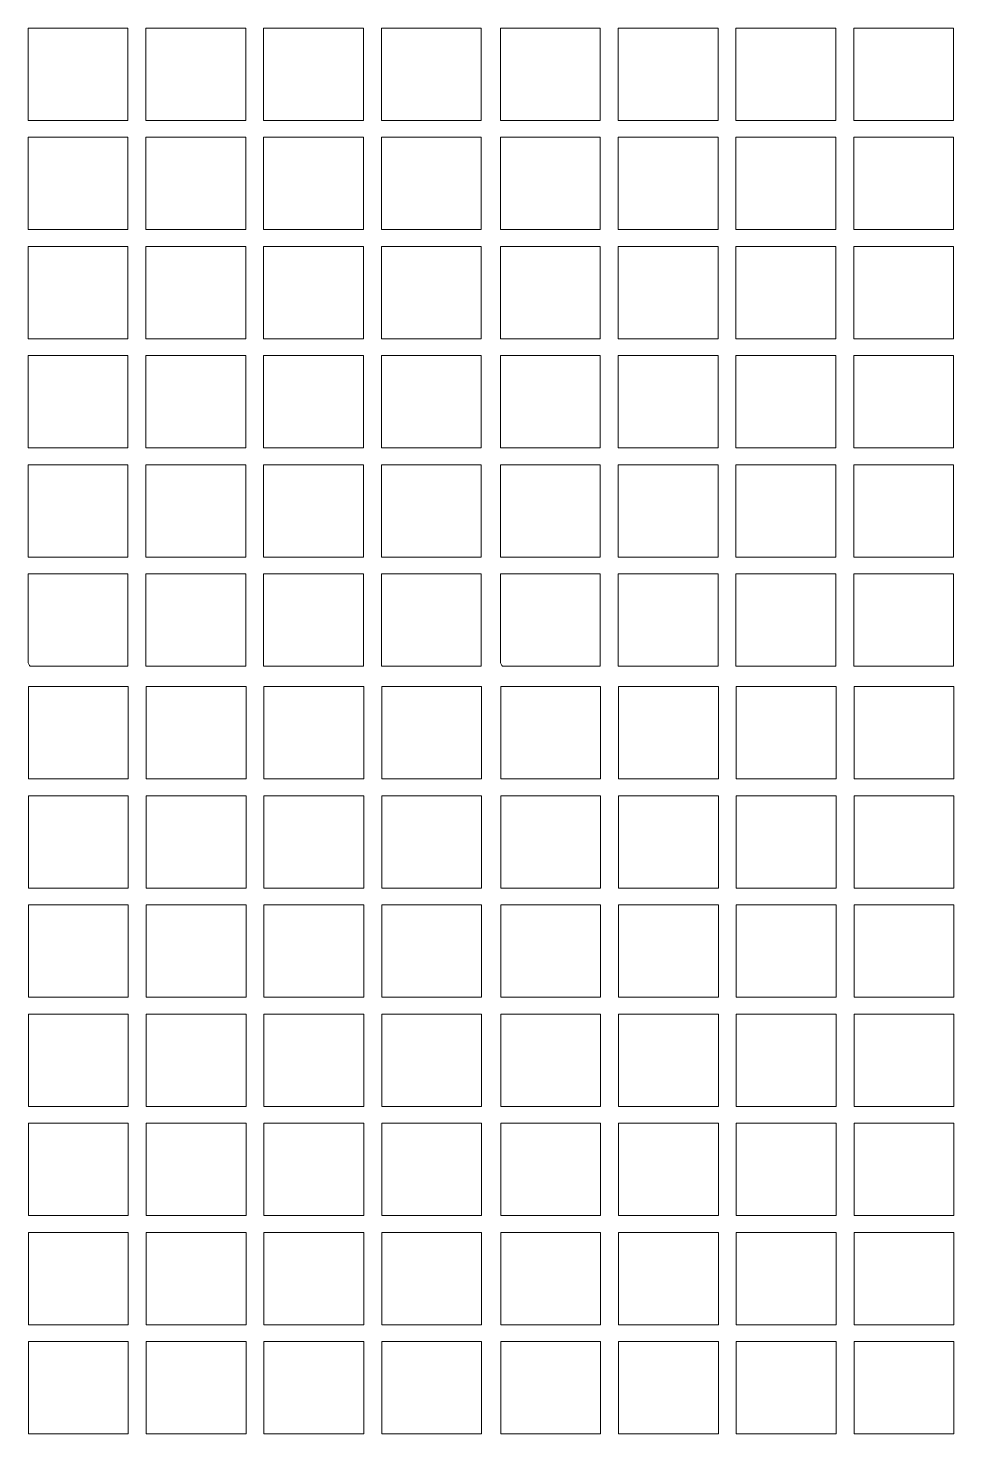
# Model space of a CAD drawing. Header units: millimetres. Extents: x -244 to 210, y -105 to 169.
# Drawn here: x 97.7 to 145.3, y 28.3 to 100.5 of the extents above; entities that cross this region are included whole.
import ezdxf

# ---------------------------------------------------------------- set-up
doc = ezdxf.new("R2010")
doc.units = ezdxf.units.MM
doc.header["$MEASUREMENT"] = 0
doc.layers.add('Camada 1', color=7, linetype='Continuous')

msp = doc.modelspace()

# ---------------------------------------------------------------- linework, layer by layer
at = {"layer": 'Camada 1', "color": 2, "lineweight": 9}
for points, knots in [([(102.8322, 100.5146), (102.8322, 100.5146), (97.7074, 100.5146), (97.7074, 100.5146), (97.7074, 100.5146), (97.7074, 100.5146), (97.7074, 95.7699), (97.7074, 95.7699), (97.7074, 95.7699), (97.7074, 95.7699), (102.8322, 95.7699), (102.8322, 95.7699), (102.8322, 95.7699), (102.8322, 95.7699), (102.8322, 100.5146), (102.8322, 100.5146)], [0, 0, 0, 0, 0.2, 0.2, 0.2, 0.2, 0.4, 0.4, 0.4, 0.4, 0.6, 0.6, 0.6, 0.6, 1, 1, 1, 1]), ([(108.8806, 100.5146), (108.8806, 100.5146), (103.7558, 100.5146), (103.7558, 100.5146), (103.7558, 100.5146), (103.7558, 100.5146), (103.7558, 95.7699), (103.7558, 95.7699), (103.7558, 95.7699), (103.7558, 95.7699), (108.8806, 95.7699), (108.8806, 95.7699), (108.8806, 95.7699), (108.8806, 95.7699), (108.8806, 100.5146), (108.8806, 100.5146)], [0, 0, 0, 0, 0.2, 0.2, 0.2, 0.2, 0.4, 0.4, 0.4, 0.4, 0.6, 0.6, 0.6, 0.6, 1, 1, 1, 1]), ([(114.929, 100.5146), (114.929, 100.5146), (109.8042, 100.5146), (109.8042, 100.5146), (109.8042, 100.5146), (109.8042, 100.5146), (109.8042, 95.7699), (109.8042, 95.7699), (109.8042, 95.7699), (109.8042, 95.7699), (114.929, 95.7699), (114.929, 95.7699), (114.929, 95.7699), (114.929, 95.7699), (114.929, 100.5146), (114.929, 100.5146)], [0, 0, 0, 0, 0.2, 0.2, 0.2, 0.2, 0.4, 0.4, 0.4, 0.4, 0.6, 0.6, 0.6, 0.6, 1, 1, 1, 1]), ([(120.9775, 100.5146), (120.9775, 100.5146), (115.8527, 100.5146), (115.8527, 100.5146), (115.8527, 100.5146), (115.8527, 100.5146), (115.8527, 95.7699), (115.8527, 95.7699), (115.8527, 95.7699), (115.8527, 95.7699), (120.9775, 95.7699), (120.9775, 95.7699), (120.9775, 95.7699), (120.9775, 95.7699), (120.9775, 100.5146), (120.9775, 100.5146)], [0, 0, 0, 0, 0.2, 0.2, 0.2, 0.2, 0.4, 0.4, 0.4, 0.4, 0.6, 0.6, 0.6, 0.6, 1, 1, 1, 1]), ([(127.09, 100.5146), (127.09, 100.5146), (121.9652, 100.5146), (121.9652, 100.5146), (121.9652, 100.5146), (121.9652, 100.5146), (121.9652, 95.7699), (121.9652, 95.7699), (121.9652, 95.7699), (121.9652, 95.7699), (127.09, 95.7699), (127.09, 95.7699), (127.09, 95.7699), (127.09, 95.7699), (127.09, 100.5146), (127.09, 100.5146)], [0, 0, 0, 0, 0.2, 0.2, 0.2, 0.2, 0.4, 0.4, 0.4, 0.4, 0.6, 0.6, 0.6, 0.6, 1, 1, 1, 1]), ([(133.1384, 100.5146), (133.1384, 100.5146), (128.0136, 100.5146), (128.0136, 100.5146), (128.0136, 100.5146), (128.0136, 100.5146), (128.0136, 95.7699), (128.0136, 95.7699), (128.0136, 95.7699), (128.0136, 95.7699), (133.1384, 95.7699), (133.1384, 95.7699), (133.1384, 95.7699), (133.1384, 95.7699), (133.1384, 100.5146), (133.1384, 100.5146)], [0, 0, 0, 0, 0.2, 0.2, 0.2, 0.2, 0.4, 0.4, 0.4, 0.4, 0.6, 0.6, 0.6, 0.6, 1, 1, 1, 1]), ([(139.1868, 100.5146), (139.1868, 100.5146), (134.062, 100.5146), (134.062, 100.5146), (134.062, 100.5146), (134.062, 100.5146), (134.062, 95.7699), (134.062, 95.7699), (134.062, 95.7699), (134.062, 95.7699), (139.1868, 95.7699), (139.1868, 95.7699), (139.1868, 95.7699), (139.1868, 95.7699), (139.1868, 100.5146), (139.1868, 100.5146)], [0, 0, 0, 0, 0.2, 0.2, 0.2, 0.2, 0.4, 0.4, 0.4, 0.4, 0.6, 0.6, 0.6, 0.6, 1, 1, 1, 1]), ([(145.2352, 100.5146), (145.2352, 100.5146), (140.1104, 100.5146), (140.1104, 100.5146), (140.1104, 100.5146), (140.1104, 100.5146), (140.1104, 95.7699), (140.1104, 95.7699), (140.1104, 95.7699), (140.1104, 95.7699), (145.2352, 95.7699), (145.2352, 95.7699), (145.2352, 95.7699), (145.2352, 95.7699), (145.2352, 100.5146), (145.2352, 100.5146)], [0, 0, 0, 0, 0.2, 0.2, 0.2, 0.2, 0.4, 0.4, 0.4, 0.4, 0.6, 0.6, 0.6, 0.6, 1, 1, 1, 1]), ([(102.8322, 94.9072), (102.8322, 94.9072), (97.7074, 94.9072), (97.7074, 94.9072), (97.7074, 94.9072), (97.7074, 94.9072), (97.7074, 90.1626), (97.7074, 90.1626), (97.7074, 90.1626), (97.7074, 90.1626), (102.8322, 90.1626), (102.8322, 90.1626), (102.8322, 90.1626), (102.8322, 90.1626), (102.8322, 94.9072), (102.8322, 94.9072)], [0, 0, 0, 0, 0.2, 0.2, 0.2, 0.2, 0.4, 0.4, 0.4, 0.4, 0.6, 0.6, 0.6, 0.6, 1, 1, 1, 1]), ([(108.8806, 94.9072), (108.8806, 94.9072), (103.7558, 94.9072), (103.7558, 94.9072), (103.7558, 94.9072), (103.7558, 94.9072), (103.7558, 90.1626), (103.7558, 90.1626), (103.7558, 90.1626), (103.7558, 90.1626), (108.8806, 90.1626), (108.8806, 90.1626), (108.8806, 90.1626), (108.8806, 90.1626), (108.8806, 94.9072), (108.8806, 94.9072)], [0, 0, 0, 0, 0.2, 0.2, 0.2, 0.2, 0.4, 0.4, 0.4, 0.4, 0.6, 0.6, 0.6, 0.6, 1, 1, 1, 1]), ([(114.929, 94.9072), (114.929, 94.9072), (109.8042, 94.9072), (109.8042, 94.9072), (109.8042, 94.9072), (109.8042, 94.9072), (109.8042, 90.1626), (109.8042, 90.1626), (109.8042, 90.1626), (109.8042, 90.1626), (114.929, 90.1626), (114.929, 90.1626), (114.929, 90.1626), (114.929, 90.1626), (114.929, 94.9072), (114.929, 94.9072)], [0, 0, 0, 0, 0.2, 0.2, 0.2, 0.2, 0.4, 0.4, 0.4, 0.4, 0.6, 0.6, 0.6, 0.6, 1, 1, 1, 1]), ([(120.9775, 94.9072), (120.9775, 94.9072), (115.8527, 94.9072), (115.8527, 94.9072), (115.8527, 94.9072), (115.8527, 94.9072), (115.8527, 90.1626), (115.8527, 90.1626), (115.8527, 90.1626), (115.8527, 90.1626), (120.9775, 90.1626), (120.9775, 90.1626), (120.9775, 90.1626), (120.9775, 90.1626), (120.9775, 94.9072), (120.9775, 94.9072)], [0, 0, 0, 0, 0.2, 0.2, 0.2, 0.2, 0.4, 0.4, 0.4, 0.4, 0.6, 0.6, 0.6, 0.6, 1, 1, 1, 1]), ([(127.09, 94.9072), (127.09, 94.9072), (121.9652, 94.9072), (121.9652, 94.9072), (121.9652, 94.9072), (121.9652, 94.9072), (121.9652, 90.1626), (121.9652, 90.1626), (121.9652, 90.1626), (121.9652, 90.1626), (127.09, 90.1626), (127.09, 90.1626), (127.09, 90.1626), (127.09, 90.1626), (127.09, 94.9072), (127.09, 94.9072)], [0, 0, 0, 0, 0.2, 0.2, 0.2, 0.2, 0.4, 0.4, 0.4, 0.4, 0.6, 0.6, 0.6, 0.6, 1, 1, 1, 1]), ([(133.1384, 94.9072), (133.1384, 94.9072), (128.0136, 94.9072), (128.0136, 94.9072), (128.0136, 94.9072), (128.0136, 94.9072), (128.0136, 90.1626), (128.0136, 90.1626), (128.0136, 90.1626), (128.0136, 90.1626), (133.1384, 90.1626), (133.1384, 90.1626), (133.1384, 90.1626), (133.1384, 90.1626), (133.1384, 94.9072), (133.1384, 94.9072)], [0, 0, 0, 0, 0.2, 0.2, 0.2, 0.2, 0.4, 0.4, 0.4, 0.4, 0.6, 0.6, 0.6, 0.6, 1, 1, 1, 1]), ([(139.1868, 94.9072), (139.1868, 94.9072), (134.062, 94.9072), (134.062, 94.9072), (134.062, 94.9072), (134.062, 94.9072), (134.062, 90.1626), (134.062, 90.1626), (134.062, 90.1626), (134.062, 90.1626), (139.1868, 90.1626), (139.1868, 90.1626), (139.1868, 90.1626), (139.1868, 90.1626), (139.1868, 94.9072), (139.1868, 94.9072)], [0, 0, 0, 0, 0.2, 0.2, 0.2, 0.2, 0.4, 0.4, 0.4, 0.4, 0.6, 0.6, 0.6, 0.6, 1, 1, 1, 1]), ([(145.2352, 94.9072), (145.2352, 94.9072), (140.1104, 94.9072), (140.1104, 94.9072), (140.1104, 94.9072), (140.1104, 94.9072), (140.1104, 90.1626), (140.1104, 90.1626), (140.1104, 90.1626), (140.1104, 90.1626), (145.2352, 90.1626), (145.2352, 90.1626), (145.2352, 90.1626), (145.2352, 90.1626), (145.2352, 94.9072), (145.2352, 94.9072)], [0, 0, 0, 0, 0.2, 0.2, 0.2, 0.2, 0.4, 0.4, 0.4, 0.4, 0.6, 0.6, 0.6, 0.6, 1, 1, 1, 1]), ([(102.8322, 89.2999), (102.8322, 89.2999), (97.7074, 89.2999), (97.7074, 89.2999), (97.7074, 89.2999), (97.7074, 89.2999), (97.7074, 84.5552), (97.7074, 84.5552), (97.7074, 84.5552), (97.7074, 84.5552), (102.8322, 84.5552), (102.8322, 84.5552), (102.8322, 84.5552), (102.8322, 84.5552), (102.8322, 89.2999), (102.8322, 89.2999)], [0, 0, 0, 0, 0.2, 0.2, 0.2, 0.2, 0.4, 0.4, 0.4, 0.4, 0.6, 0.6, 0.6, 0.6, 1, 1, 1, 1]), ([(108.8806, 89.2999), (108.8806, 89.2999), (103.7558, 89.2999), (103.7558, 89.2999), (103.7558, 89.2999), (103.7558, 89.2999), (103.7558, 84.5552), (103.7558, 84.5552), (103.7558, 84.5552), (103.7558, 84.5552), (108.8806, 84.5552), (108.8806, 84.5552), (108.8806, 84.5552), (108.8806, 84.5552), (108.8806, 89.2999), (108.8806, 89.2999)], [0, 0, 0, 0, 0.2, 0.2, 0.2, 0.2, 0.4, 0.4, 0.4, 0.4, 0.6, 0.6, 0.6, 0.6, 1, 1, 1, 1]), ([(114.929, 89.2999), (114.929, 89.2999), (109.8042, 89.2999), (109.8042, 89.2999), (109.8042, 89.2999), (109.8042, 89.2999), (109.8042, 84.5552), (109.8042, 84.5552), (109.8042, 84.5552), (109.8042, 84.5552), (114.929, 84.5552), (114.929, 84.5552), (114.929, 84.5552), (114.929, 84.5552), (114.929, 89.2999), (114.929, 89.2999)], [0, 0, 0, 0, 0.2, 0.2, 0.2, 0.2, 0.4, 0.4, 0.4, 0.4, 0.6, 0.6, 0.6, 0.6, 1, 1, 1, 1]), ([(120.9775, 89.2999), (120.9775, 89.2999), (115.8527, 89.2999), (115.8527, 89.2999), (115.8527, 89.2999), (115.8527, 89.2999), (115.8527, 84.5552), (115.8527, 84.5552), (115.8527, 84.5552), (115.8527, 84.5552), (120.9775, 84.5552), (120.9775, 84.5552), (120.9775, 84.5552), (120.9775, 84.5552), (120.9775, 89.2999), (120.9775, 89.2999)], [0, 0, 0, 0, 0.2, 0.2, 0.2, 0.2, 0.4, 0.4, 0.4, 0.4, 0.6, 0.6, 0.6, 0.6, 1, 1, 1, 1]), ([(127.09, 89.2999), (127.09, 89.2999), (121.9652, 89.2999), (121.9652, 89.2999), (121.9652, 89.2999), (121.9652, 89.2999), (121.9652, 84.5552), (121.9652, 84.5552), (121.9652, 84.5552), (121.9652, 84.5552), (127.09, 84.5552), (127.09, 84.5552), (127.09, 84.5552), (127.09, 84.5552), (127.09, 89.2999), (127.09, 89.2999)], [0, 0, 0, 0, 0.2, 0.2, 0.2, 0.2, 0.4, 0.4, 0.4, 0.4, 0.6, 0.6, 0.6, 0.6, 1, 1, 1, 1]), ([(133.1384, 89.2999), (133.1384, 89.2999), (128.0136, 89.2999), (128.0136, 89.2999), (128.0136, 89.2999), (128.0136, 89.2999), (128.0136, 84.5552), (128.0136, 84.5552), (128.0136, 84.5552), (128.0136, 84.5552), (133.1384, 84.5552), (133.1384, 84.5552), (133.1384, 84.5552), (133.1384, 84.5552), (133.1384, 89.2999), (133.1384, 89.2999)], [0, 0, 0, 0, 0.2, 0.2, 0.2, 0.2, 0.4, 0.4, 0.4, 0.4, 0.6, 0.6, 0.6, 0.6, 1, 1, 1, 1]), ([(139.1868, 89.2999), (139.1868, 89.2999), (134.062, 89.2999), (134.062, 89.2999), (134.062, 89.2999), (134.062, 89.2999), (134.062, 84.5552), (134.062, 84.5552), (134.062, 84.5552), (134.062, 84.5552), (139.1868, 84.5552), (139.1868, 84.5552), (139.1868, 84.5552), (139.1868, 84.5552), (139.1868, 89.2999), (139.1868, 89.2999)], [0, 0, 0, 0, 0.2, 0.2, 0.2, 0.2, 0.4, 0.4, 0.4, 0.4, 0.6, 0.6, 0.6, 0.6, 1, 1, 1, 1]), ([(145.2352, 89.2999), (145.2352, 89.2999), (140.1104, 89.2999), (140.1104, 89.2999), (140.1104, 89.2999), (140.1104, 89.2999), (140.1104, 84.5552), (140.1104, 84.5552), (140.1104, 84.5552), (140.1104, 84.5552), (145.2352, 84.5552), (145.2352, 84.5552), (145.2352, 84.5552), (145.2352, 84.5552), (145.2352, 89.2999), (145.2352, 89.2999)], [0, 0, 0, 0, 0.2, 0.2, 0.2, 0.2, 0.4, 0.4, 0.4, 0.4, 0.6, 0.6, 0.6, 0.6, 1, 1, 1, 1]), ([(102.8322, 83.6926), (102.8322, 83.6926), (97.7074, 83.6926), (97.7074, 83.6926), (97.7074, 83.6926), (97.7074, 83.6926), (97.7074, 78.9479), (97.7074, 78.9479), (97.7074, 78.9479), (97.7074, 78.9479), (102.8322, 78.9479), (102.8322, 78.9479), (102.8322, 78.9479), (102.8322, 78.9479), (102.8322, 83.6926), (102.8322, 83.6926)], [0, 0, 0, 0, 0.2, 0.2, 0.2, 0.2, 0.4, 0.4, 0.4, 0.4, 0.6, 0.6, 0.6, 0.6, 1, 1, 1, 1]), ([(108.8806, 83.6926), (108.8806, 83.6926), (103.7558, 83.6926), (103.7558, 83.6926), (103.7558, 83.6926), (103.7558, 83.6926), (103.7558, 78.9479), (103.7558, 78.9479), (103.7558, 78.9479), (103.7558, 78.9479), (108.8806, 78.9479), (108.8806, 78.9479), (108.8806, 78.9479), (108.8806, 78.9479), (108.8806, 83.6926), (108.8806, 83.6926)], [0, 0, 0, 0, 0.2, 0.2, 0.2, 0.2, 0.4, 0.4, 0.4, 0.4, 0.6, 0.6, 0.6, 0.6, 1, 1, 1, 1]), ([(114.929, 83.6926), (114.929, 83.6926), (109.8042, 83.6926), (109.8042, 83.6926), (109.8042, 83.6926), (109.8042, 83.6926), (109.8042, 78.9479), (109.8042, 78.9479), (109.8042, 78.9479), (109.8042, 78.9479), (114.929, 78.9479), (114.929, 78.9479), (114.929, 78.9479), (114.929, 78.9479), (114.929, 83.6926), (114.929, 83.6926)], [0, 0, 0, 0, 0.2, 0.2, 0.2, 0.2, 0.4, 0.4, 0.4, 0.4, 0.6, 0.6, 0.6, 0.6, 1, 1, 1, 1]), ([(120.9775, 83.6926), (120.9775, 83.6926), (115.8527, 83.6926), (115.8527, 83.6926), (115.8527, 83.6926), (115.8527, 83.6926), (115.8527, 78.9479), (115.8527, 78.9479), (115.8527, 78.9479), (115.8527, 78.9479), (120.9775, 78.9479), (120.9775, 78.9479), (120.9775, 78.9479), (120.9775, 78.9479), (120.9775, 83.6926), (120.9775, 83.6926)], [0, 0, 0, 0, 0.2, 0.2, 0.2, 0.2, 0.4, 0.4, 0.4, 0.4, 0.6, 0.6, 0.6, 0.6, 1, 1, 1, 1]), ([(127.09, 83.6926), (127.09, 83.6926), (121.9652, 83.6926), (121.9652, 83.6926), (121.9652, 83.6926), (121.9652, 83.6926), (121.9652, 78.9479), (121.9652, 78.9479), (121.9652, 78.9479), (121.9652, 78.9479), (127.09, 78.9479), (127.09, 78.9479), (127.09, 78.9479), (127.09, 78.9479), (127.09, 83.6926), (127.09, 83.6926)], [0, 0, 0, 0, 0.2, 0.2, 0.2, 0.2, 0.4, 0.4, 0.4, 0.4, 0.6, 0.6, 0.6, 0.6, 1, 1, 1, 1]), ([(133.1384, 83.6926), (133.1384, 83.6926), (128.0136, 83.6926), (128.0136, 83.6926), (128.0136, 83.6926), (128.0136, 83.6926), (128.0136, 78.9479), (128.0136, 78.9479), (128.0136, 78.9479), (128.0136, 78.9479), (133.1384, 78.9479), (133.1384, 78.9479), (133.1384, 78.9479), (133.1384, 78.9479), (133.1384, 83.6926), (133.1384, 83.6926)], [0, 0, 0, 0, 0.2, 0.2, 0.2, 0.2, 0.4, 0.4, 0.4, 0.4, 0.6, 0.6, 0.6, 0.6, 1, 1, 1, 1]), ([(139.1868, 83.6926), (139.1868, 83.6926), (134.062, 83.6926), (134.062, 83.6926), (134.062, 83.6926), (134.062, 83.6926), (134.062, 78.9479), (134.062, 78.9479), (134.062, 78.9479), (134.062, 78.9479), (139.1868, 78.9479), (139.1868, 78.9479), (139.1868, 78.9479), (139.1868, 78.9479), (139.1868, 83.6926), (139.1868, 83.6926)], [0, 0, 0, 0, 0.2, 0.2, 0.2, 0.2, 0.4, 0.4, 0.4, 0.4, 0.6, 0.6, 0.6, 0.6, 1, 1, 1, 1]), ([(145.2352, 83.6926), (145.2352, 83.6926), (140.1104, 83.6926), (140.1104, 83.6926), (140.1104, 83.6926), (140.1104, 83.6926), (140.1104, 78.9479), (140.1104, 78.9479), (140.1104, 78.9479), (140.1104, 78.9479), (145.2352, 78.9479), (145.2352, 78.9479), (145.2352, 78.9479), (145.2352, 78.9479), (145.2352, 83.6926), (145.2352, 83.6926)], [0, 0, 0, 0, 0.2, 0.2, 0.2, 0.2, 0.4, 0.4, 0.4, 0.4, 0.6, 0.6, 0.6, 0.6, 1, 1, 1, 1]), ([(102.8322, 78.0852), (102.8322, 78.0852), (97.7074, 78.0852), (97.7074, 78.0852), (97.7074, 78.0852), (97.7074, 78.0852), (97.7074, 73.3406), (97.7074, 73.3406), (97.7074, 73.3406), (97.7074, 73.3406), (102.8322, 73.3406), (102.8322, 73.3406), (102.8322, 73.3406), (102.8322, 73.3406), (102.8322, 78.0852), (102.8322, 78.0852)], [0, 0, 0, 0, 0.2, 0.2, 0.2, 0.2, 0.4, 0.4, 0.4, 0.4, 0.6, 0.6, 0.6, 0.6, 1, 1, 1, 1]), ([(108.8806, 78.0852), (108.8806, 78.0852), (103.7558, 78.0852), (103.7558, 78.0852), (103.7558, 78.0852), (103.7558, 78.0852), (103.7558, 73.3406), (103.7558, 73.3406), (103.7558, 73.3406), (103.7558, 73.3406), (108.8806, 73.3406), (108.8806, 73.3406), (108.8806, 73.3406), (108.8806, 73.3406), (108.8806, 78.0852), (108.8806, 78.0852)], [0, 0, 0, 0, 0.2, 0.2, 0.2, 0.2, 0.4, 0.4, 0.4, 0.4, 0.6, 0.6, 0.6, 0.6, 1, 1, 1, 1]), ([(114.929, 78.0852), (114.929, 78.0852), (109.8042, 78.0852), (109.8042, 78.0852), (109.8042, 78.0852), (109.8042, 78.0852), (109.8042, 73.3406), (109.8042, 73.3406), (109.8042, 73.3406), (109.8042, 73.3406), (114.929, 73.3406), (114.929, 73.3406), (114.929, 73.3406), (114.929, 73.3406), (114.929, 78.0852), (114.929, 78.0852)], [0, 0, 0, 0, 0.2, 0.2, 0.2, 0.2, 0.4, 0.4, 0.4, 0.4, 0.6, 0.6, 0.6, 0.6, 1, 1, 1, 1]), ([(120.9775, 78.0852), (120.9775, 78.0852), (115.8527, 78.0852), (115.8527, 78.0852), (115.8527, 78.0852), (115.8527, 78.0852), (115.8527, 73.3406), (115.8527, 73.3406), (115.8527, 73.3406), (115.8527, 73.3406), (120.9775, 73.3406), (120.9775, 73.3406), (120.9775, 73.3406), (120.9775, 73.3406), (120.9775, 78.0852), (120.9775, 78.0852)], [0, 0, 0, 0, 0.2, 0.2, 0.2, 0.2, 0.4, 0.4, 0.4, 0.4, 0.6, 0.6, 0.6, 0.6, 1, 1, 1, 1]), ([(127.09, 78.0852), (127.09, 78.0852), (121.9652, 78.0852), (121.9652, 78.0852), (121.9652, 78.0852), (121.9652, 78.0852), (121.9652, 73.3406), (121.9652, 73.3406), (121.9652, 73.3406), (121.9652, 73.3406), (127.09, 73.3406), (127.09, 73.3406), (127.09, 73.3406), (127.09, 73.3406), (127.09, 78.0852), (127.09, 78.0852)], [0, 0, 0, 0, 0.2, 0.2, 0.2, 0.2, 0.4, 0.4, 0.4, 0.4, 0.6, 0.6, 0.6, 0.6, 1, 1, 1, 1]), ([(133.1384, 78.0852), (133.1384, 78.0852), (128.0136, 78.0852), (128.0136, 78.0852), (128.0136, 78.0852), (128.0136, 78.0852), (128.0136, 73.3406), (128.0136, 73.3406), (128.0136, 73.3406), (128.0136, 73.3406), (133.1384, 73.3406), (133.1384, 73.3406), (133.1384, 73.3406), (133.1384, 73.3406), (133.1384, 78.0852), (133.1384, 78.0852)], [0, 0, 0, 0, 0.2, 0.2, 0.2, 0.2, 0.4, 0.4, 0.4, 0.4, 0.6, 0.6, 0.6, 0.6, 1, 1, 1, 1]), ([(139.1868, 78.0852), (139.1868, 78.0852), (134.062, 78.0852), (134.062, 78.0852), (134.062, 78.0852), (134.062, 78.0852), (134.062, 73.3406), (134.062, 73.3406), (134.062, 73.3406), (134.062, 73.3406), (139.1868, 73.3406), (139.1868, 73.3406), (139.1868, 73.3406), (139.1868, 73.3406), (139.1868, 78.0852), (139.1868, 78.0852)], [0, 0, 0, 0, 0.2, 0.2, 0.2, 0.2, 0.4, 0.4, 0.4, 0.4, 0.6, 0.6, 0.6, 0.6, 1, 1, 1, 1]), ([(145.2352, 78.0852), (145.2352, 78.0852), (140.1104, 78.0852), (140.1104, 78.0852), (140.1104, 78.0852), (140.1104, 78.0852), (140.1104, 73.3406), (140.1104, 73.3406), (140.1104, 73.3406), (140.1104, 73.3406), (145.2352, 73.3406), (145.2352, 73.3406), (145.2352, 73.3406), (145.2352, 73.3406), (145.2352, 78.0852), (145.2352, 78.0852)], [0, 0, 0, 0, 0.2, 0.2, 0.2, 0.2, 0.4, 0.4, 0.4, 0.4, 0.6, 0.6, 0.6, 0.6, 1, 1, 1, 1]), ([(102.8322, 72.4779), (102.8322, 72.4779), (97.7074, 72.4779), (97.7074, 72.4779), (97.7074, 72.4779), (97.7074, 72.4779), (97.7074, 67.9074), (97.7074, 67.9074), (97.7074, 67.9074), (97.7074, 67.9074), (97.7784, 67.7796), (97.7784, 67.7796), (97.7784, 67.7796), (97.7784, 67.7796), (97.8041, 67.7332), (97.8041, 67.7332), (97.8041, 67.7332), (97.8041, 67.7332), (102.8322, 67.7332), (102.8322, 67.7332), (102.8322, 67.7332), (102.8322, 67.7332), (102.8322, 72.4779), (102.8322, 72.4779)], [0, 0, 0, 0, 0.1428571, 0.1428571, 0.1428571, 0.1428571, 0.2857143, 0.2857143, 0.2857143, 0.2857143, 0.4285714, 0.4285714, 0.4285714, 0.4285714, 0.5714286, 0.5714286, 0.5714286, 0.5714286, 0.7142857, 0.7142857, 0.7142857, 0.7142857, 1, 1, 1, 1]), ([(108.8806, 72.4779), (108.8806, 72.4779), (103.7558, 72.4779), (103.7558, 72.4779), (103.7558, 72.4779), (103.7558, 72.4779), (103.7558, 67.7332), (103.7558, 67.7332), (103.7558, 67.7332), (103.7558, 67.7332), (108.8806, 67.7332), (108.8806, 67.7332), (108.8806, 67.7332), (108.8806, 67.7332), (108.8806, 72.4779), (108.8806, 72.4779)], [0, 0, 0, 0, 0.2, 0.2, 0.2, 0.2, 0.4, 0.4, 0.4, 0.4, 0.6, 0.6, 0.6, 0.6, 1, 1, 1, 1]), ([(114.929, 72.4779), (114.929, 72.4779), (109.8042, 72.4779), (109.8042, 72.4779), (109.8042, 72.4779), (109.8042, 72.4779), (109.8042, 67.7332), (109.8042, 67.7332), (109.8042, 67.7332), (109.8042, 67.7332), (114.929, 67.7332), (114.929, 67.7332), (114.929, 67.7332), (114.929, 67.7332), (114.929, 72.4779), (114.929, 72.4779)], [0, 0, 0, 0, 0.2, 0.2, 0.2, 0.2, 0.4, 0.4, 0.4, 0.4, 0.6, 0.6, 0.6, 0.6, 1, 1, 1, 1]), ([(120.9775, 72.4779), (120.9775, 72.4779), (115.8527, 72.4779), (115.8527, 72.4779), (115.8527, 72.4779), (115.8527, 72.4779), (115.8527, 67.7332), (115.8527, 67.7332), (115.8527, 67.7332), (115.8527, 67.7332), (120.9775, 67.7332), (120.9775, 67.7332), (120.9775, 67.7332), (120.9775, 67.7332), (120.9775, 72.4779), (120.9775, 72.4779)], [0, 0, 0, 0, 0.2, 0.2, 0.2, 0.2, 0.4, 0.4, 0.4, 0.4, 0.6, 0.6, 0.6, 0.6, 1, 1, 1, 1]), ([(127.0899, 72.4779), (127.0899, 72.4779), (121.9651, 72.4779), (121.9651, 72.4779), (121.9651, 72.4779), (121.9651, 72.4779), (121.9651, 67.9074), (121.9651, 67.9074), (121.9651, 67.9074), (121.9651, 67.9074), (122.0362, 67.7796), (122.0362, 67.7796), (122.0362, 67.7796), (122.0362, 67.7796), (122.0619, 67.7332), (122.0619, 67.7332), (122.0619, 67.7332), (122.0619, 67.7332), (127.0899, 67.7332), (127.0899, 67.7332), (127.0899, 67.7332), (127.0899, 67.7332), (127.0899, 72.4779), (127.0899, 72.4779)], [0, 0, 0, 0, 0.1428571, 0.1428571, 0.1428571, 0.1428571, 0.2857143, 0.2857143, 0.2857143, 0.2857143, 0.4285714, 0.4285714, 0.4285714, 0.4285714, 0.5714286, 0.5714286, 0.5714286, 0.5714286, 0.7142857, 0.7142857, 0.7142857, 0.7142857, 1, 1, 1, 1]), ([(133.1384, 72.4779), (133.1384, 72.4779), (128.0136, 72.4779), (128.0136, 72.4779), (128.0136, 72.4779), (128.0136, 72.4779), (128.0136, 67.7332), (128.0136, 67.7332), (128.0136, 67.7332), (128.0136, 67.7332), (133.1384, 67.7332), (133.1384, 67.7332), (133.1384, 67.7332), (133.1384, 67.7332), (133.1384, 72.4779), (133.1384, 72.4779)], [0, 0, 0, 0, 0.2, 0.2, 0.2, 0.2, 0.4, 0.4, 0.4, 0.4, 0.6, 0.6, 0.6, 0.6, 1, 1, 1, 1]), ([(139.1868, 72.4779), (139.1868, 72.4779), (134.062, 72.4779), (134.062, 72.4779), (134.062, 72.4779), (134.062, 72.4779), (134.062, 67.7332), (134.062, 67.7332), (134.062, 67.7332), (134.062, 67.7332), (139.1868, 67.7332), (139.1868, 67.7332), (139.1868, 67.7332), (139.1868, 67.7332), (139.1868, 72.4779), (139.1868, 72.4779)], [0, 0, 0, 0, 0.2, 0.2, 0.2, 0.2, 0.4, 0.4, 0.4, 0.4, 0.6, 0.6, 0.6, 0.6, 1, 1, 1, 1]), ([(145.2352, 72.4779), (145.2352, 72.4779), (140.1104, 72.4779), (140.1104, 72.4779), (140.1104, 72.4779), (140.1104, 72.4779), (140.1104, 67.7332), (140.1104, 67.7332), (140.1104, 67.7332), (140.1104, 67.7332), (145.2352, 67.7332), (145.2352, 67.7332), (145.2352, 67.7332), (145.2352, 67.7332), (145.2352, 72.4779), (145.2352, 72.4779)], [0, 0, 0, 0, 0.2, 0.2, 0.2, 0.2, 0.4, 0.4, 0.4, 0.4, 0.6, 0.6, 0.6, 0.6, 1, 1, 1, 1]), ([(102.8489, 66.6932), (102.8489, 66.6932), (97.7241, 66.6932), (97.7241, 66.6932), (97.7241, 66.6932), (97.7241, 66.6932), (97.7241, 61.9486), (97.7241, 61.9486), (97.7241, 61.9486), (97.7241, 61.9486), (102.8489, 61.9486), (102.8489, 61.9486), (102.8489, 61.9486), (102.8489, 61.9486), (102.8489, 66.6932), (102.8489, 66.6932)], [0, 0, 0, 0, 0.2, 0.2, 0.2, 0.2, 0.4, 0.4, 0.4, 0.4, 0.6, 0.6, 0.6, 0.6, 1, 1, 1, 1]), ([(108.8973, 66.6932), (108.8973, 66.6932), (103.7725, 66.6932), (103.7725, 66.6932), (103.7725, 66.6932), (103.7725, 66.6932), (103.7725, 61.9486), (103.7725, 61.9486), (103.7725, 61.9486), (103.7725, 61.9486), (108.8973, 61.9486), (108.8973, 61.9486), (108.8973, 61.9486), (108.8973, 61.9486), (108.8973, 66.6932), (108.8973, 66.6932)], [0, 0, 0, 0, 0.2, 0.2, 0.2, 0.2, 0.4, 0.4, 0.4, 0.4, 0.6, 0.6, 0.6, 0.6, 1, 1, 1, 1]), ([(114.9458, 66.6932), (114.9458, 66.6932), (109.821, 66.6932), (109.821, 66.6932), (109.821, 66.6932), (109.821, 66.6932), (109.821, 61.9486), (109.821, 61.9486), (109.821, 61.9486), (109.821, 61.9486), (114.9458, 61.9486), (114.9458, 61.9486), (114.9458, 61.9486), (114.9458, 61.9486), (114.9458, 66.6932), (114.9458, 66.6932)], [0, 0, 0, 0, 0.2, 0.2, 0.2, 0.2, 0.4, 0.4, 0.4, 0.4, 0.6, 0.6, 0.6, 0.6, 1, 1, 1, 1]), ([(120.9942, 66.6932), (120.9942, 66.6932), (115.8694, 66.6932), (115.8694, 66.6932), (115.8694, 66.6932), (115.8694, 66.6932), (115.8694, 61.9486), (115.8694, 61.9486), (115.8694, 61.9486), (115.8694, 61.9486), (120.9942, 61.9486), (120.9942, 61.9486), (120.9942, 61.9486), (120.9942, 61.9486), (120.9942, 66.6932), (120.9942, 66.6932)], [0, 0, 0, 0, 0.2, 0.2, 0.2, 0.2, 0.4, 0.4, 0.4, 0.4, 0.6, 0.6, 0.6, 0.6, 1, 1, 1, 1]), ([(127.1067, 66.6932), (127.1067, 66.6932), (121.9819, 66.6932), (121.9819, 66.6932), (121.9819, 66.6932), (121.9819, 66.6932), (121.9819, 61.9486), (121.9819, 61.9486), (121.9819, 61.9486), (121.9819, 61.9486), (127.1067, 61.9486), (127.1067, 61.9486), (127.1067, 61.9486), (127.1067, 61.9486), (127.1067, 66.6932), (127.1067, 66.6932)], [0, 0, 0, 0, 0.2, 0.2, 0.2, 0.2, 0.4, 0.4, 0.4, 0.4, 0.6, 0.6, 0.6, 0.6, 1, 1, 1, 1]), ([(133.1551, 66.6932), (133.1551, 66.6932), (128.0303, 66.6932), (128.0303, 66.6932), (128.0303, 66.6932), (128.0303, 66.6932), (128.0303, 61.9486), (128.0303, 61.9486), (128.0303, 61.9486), (128.0303, 61.9486), (133.1551, 61.9486), (133.1551, 61.9486), (133.1551, 61.9486), (133.1551, 61.9486), (133.1551, 66.6932), (133.1551, 66.6932)], [0, 0, 0, 0, 0.2, 0.2, 0.2, 0.2, 0.4, 0.4, 0.4, 0.4, 0.6, 0.6, 0.6, 0.6, 1, 1, 1, 1]), ([(139.2035, 66.6932), (139.2035, 66.6932), (134.0787, 66.6932), (134.0787, 66.6932), (134.0787, 66.6932), (134.0787, 66.6932), (134.0787, 61.9486), (134.0787, 61.9486), (134.0787, 61.9486), (134.0787, 61.9486), (139.2035, 61.9486), (139.2035, 61.9486), (139.2035, 61.9486), (139.2035, 61.9486), (139.2035, 66.6932), (139.2035, 66.6932)], [0, 0, 0, 0, 0.2, 0.2, 0.2, 0.2, 0.4, 0.4, 0.4, 0.4, 0.6, 0.6, 0.6, 0.6, 1, 1, 1, 1]), ([(145.2519, 66.6932), (145.2519, 66.6932), (140.1271, 66.6932), (140.1271, 66.6932), (140.1271, 66.6932), (140.1271, 66.6932), (140.1271, 61.9486), (140.1271, 61.9486), (140.1271, 61.9486), (140.1271, 61.9486), (145.2519, 61.9486), (145.2519, 61.9486), (145.2519, 61.9486), (145.2519, 61.9486), (145.2519, 66.6932), (145.2519, 66.6932)], [0, 0, 0, 0, 0.2, 0.2, 0.2, 0.2, 0.4, 0.4, 0.4, 0.4, 0.6, 0.6, 0.6, 0.6, 1, 1, 1, 1]), ([(102.8489, 61.0859), (102.8489, 61.0859), (97.7241, 61.0859), (97.7241, 61.0859), (97.7241, 61.0859), (97.7241, 61.0859), (97.7241, 56.3412), (97.7241, 56.3412), (97.7241, 56.3412), (97.7241, 56.3412), (102.8489, 56.3412), (102.8489, 56.3412), (102.8489, 56.3412), (102.8489, 56.3412), (102.8489, 61.0859), (102.8489, 61.0859)], [0, 0, 0, 0, 0.2, 0.2, 0.2, 0.2, 0.4, 0.4, 0.4, 0.4, 0.6, 0.6, 0.6, 0.6, 1, 1, 1, 1]), ([(108.8973, 61.0859), (108.8973, 61.0859), (103.7725, 61.0859), (103.7725, 61.0859), (103.7725, 61.0859), (103.7725, 61.0859), (103.7725, 56.3412), (103.7725, 56.3412), (103.7725, 56.3412), (103.7725, 56.3412), (108.8973, 56.3412), (108.8973, 56.3412), (108.8973, 56.3412), (108.8973, 56.3412), (108.8973, 61.0859), (108.8973, 61.0859)], [0, 0, 0, 0, 0.2, 0.2, 0.2, 0.2, 0.4, 0.4, 0.4, 0.4, 0.6, 0.6, 0.6, 0.6, 1, 1, 1, 1]), ([(114.9458, 61.0859), (114.9458, 61.0859), (109.821, 61.0859), (109.821, 61.0859), (109.821, 61.0859), (109.821, 61.0859), (109.821, 56.3412), (109.821, 56.3412), (109.821, 56.3412), (109.821, 56.3412), (114.9458, 56.3412), (114.9458, 56.3412), (114.9458, 56.3412), (114.9458, 56.3412), (114.9458, 61.0859), (114.9458, 61.0859)], [0, 0, 0, 0, 0.2, 0.2, 0.2, 0.2, 0.4, 0.4, 0.4, 0.4, 0.6, 0.6, 0.6, 0.6, 1, 1, 1, 1]), ([(120.9942, 61.0859), (120.9942, 61.0859), (115.8694, 61.0859), (115.8694, 61.0859), (115.8694, 61.0859), (115.8694, 61.0859), (115.8694, 56.3412), (115.8694, 56.3412), (115.8694, 56.3412), (115.8694, 56.3412), (120.9942, 56.3412), (120.9942, 56.3412), (120.9942, 56.3412), (120.9942, 56.3412), (120.9942, 61.0859), (120.9942, 61.0859)], [0, 0, 0, 0, 0.2, 0.2, 0.2, 0.2, 0.4, 0.4, 0.4, 0.4, 0.6, 0.6, 0.6, 0.6, 1, 1, 1, 1]), ([(127.1067, 61.0859), (127.1067, 61.0859), (121.9819, 61.0859), (121.9819, 61.0859), (121.9819, 61.0859), (121.9819, 61.0859), (121.9819, 56.3412), (121.9819, 56.3412), (121.9819, 56.3412), (121.9819, 56.3412), (127.1067, 56.3412), (127.1067, 56.3412), (127.1067, 56.3412), (127.1067, 56.3412), (127.1067, 61.0859), (127.1067, 61.0859)], [0, 0, 0, 0, 0.2, 0.2, 0.2, 0.2, 0.4, 0.4, 0.4, 0.4, 0.6, 0.6, 0.6, 0.6, 1, 1, 1, 1]), ([(133.1551, 61.0859), (133.1551, 61.0859), (128.0303, 61.0859), (128.0303, 61.0859), (128.0303, 61.0859), (128.0303, 61.0859), (128.0303, 56.3412), (128.0303, 56.3412), (128.0303, 56.3412), (128.0303, 56.3412), (133.1551, 56.3412), (133.1551, 56.3412), (133.1551, 56.3412), (133.1551, 56.3412), (133.1551, 61.0859), (133.1551, 61.0859)], [0, 0, 0, 0, 0.2, 0.2, 0.2, 0.2, 0.4, 0.4, 0.4, 0.4, 0.6, 0.6, 0.6, 0.6, 1, 1, 1, 1]), ([(139.2035, 61.0859), (139.2035, 61.0859), (134.0787, 61.0859), (134.0787, 61.0859), (134.0787, 61.0859), (134.0787, 61.0859), (134.0787, 56.3412), (134.0787, 56.3412), (134.0787, 56.3412), (134.0787, 56.3412), (139.2035, 56.3412), (139.2035, 56.3412), (139.2035, 56.3412), (139.2035, 56.3412), (139.2035, 61.0859), (139.2035, 61.0859)], [0, 0, 0, 0, 0.2, 0.2, 0.2, 0.2, 0.4, 0.4, 0.4, 0.4, 0.6, 0.6, 0.6, 0.6, 1, 1, 1, 1]), ([(145.2519, 61.0859), (145.2519, 61.0859), (140.1271, 61.0859), (140.1271, 61.0859), (140.1271, 61.0859), (140.1271, 61.0859), (140.1271, 56.3412), (140.1271, 56.3412), (140.1271, 56.3412), (140.1271, 56.3412), (145.2519, 56.3412), (145.2519, 56.3412), (145.2519, 56.3412), (145.2519, 56.3412), (145.2519, 61.0859), (145.2519, 61.0859)], [0, 0, 0, 0, 0.2, 0.2, 0.2, 0.2, 0.4, 0.4, 0.4, 0.4, 0.6, 0.6, 0.6, 0.6, 1, 1, 1, 1]), ([(102.8489, 55.4786), (102.8489, 55.4786), (97.7241, 55.4786), (97.7241, 55.4786), (97.7241, 55.4786), (97.7241, 55.4786), (97.7241, 50.7339), (97.7241, 50.7339), (97.7241, 50.7339), (97.7241, 50.7339), (102.8489, 50.7339), (102.8489, 50.7339), (102.8489, 50.7339), (102.8489, 50.7339), (102.8489, 55.4786), (102.8489, 55.4786)], [0, 0, 0, 0, 0.2, 0.2, 0.2, 0.2, 0.4, 0.4, 0.4, 0.4, 0.6, 0.6, 0.6, 0.6, 1, 1, 1, 1]), ([(108.8973, 55.4786), (108.8973, 55.4786), (103.7725, 55.4786), (103.7725, 55.4786), (103.7725, 55.4786), (103.7725, 55.4786), (103.7725, 50.7339), (103.7725, 50.7339), (103.7725, 50.7339), (103.7725, 50.7339), (108.8973, 50.7339), (108.8973, 50.7339), (108.8973, 50.7339), (108.8973, 50.7339), (108.8973, 55.4786), (108.8973, 55.4786)], [0, 0, 0, 0, 0.2, 0.2, 0.2, 0.2, 0.4, 0.4, 0.4, 0.4, 0.6, 0.6, 0.6, 0.6, 1, 1, 1, 1]), ([(114.9458, 55.4786), (114.9458, 55.4786), (109.821, 55.4786), (109.821, 55.4786), (109.821, 55.4786), (109.821, 55.4786), (109.821, 50.7339), (109.821, 50.7339), (109.821, 50.7339), (109.821, 50.7339), (114.9458, 50.7339), (114.9458, 50.7339), (114.9458, 50.7339), (114.9458, 50.7339), (114.9458, 55.4786), (114.9458, 55.4786)], [0, 0, 0, 0, 0.2, 0.2, 0.2, 0.2, 0.4, 0.4, 0.4, 0.4, 0.6, 0.6, 0.6, 0.6, 1, 1, 1, 1]), ([(120.9942, 55.4786), (120.9942, 55.4786), (115.8694, 55.4786), (115.8694, 55.4786), (115.8694, 55.4786), (115.8694, 55.4786), (115.8694, 50.7339), (115.8694, 50.7339), (115.8694, 50.7339), (115.8694, 50.7339), (120.9942, 50.7339), (120.9942, 50.7339), (120.9942, 50.7339), (120.9942, 50.7339), (120.9942, 55.4786), (120.9942, 55.4786)], [0, 0, 0, 0, 0.2, 0.2, 0.2, 0.2, 0.4, 0.4, 0.4, 0.4, 0.6, 0.6, 0.6, 0.6, 1, 1, 1, 1]), ([(127.1067, 55.4786), (127.1067, 55.4786), (121.9819, 55.4786), (121.9819, 55.4786), (121.9819, 55.4786), (121.9819, 55.4786), (121.9819, 50.7339), (121.9819, 50.7339), (121.9819, 50.7339), (121.9819, 50.7339), (127.1067, 50.7339), (127.1067, 50.7339), (127.1067, 50.7339), (127.1067, 50.7339), (127.1067, 55.4786), (127.1067, 55.4786)], [0, 0, 0, 0, 0.2, 0.2, 0.2, 0.2, 0.4, 0.4, 0.4, 0.4, 0.6, 0.6, 0.6, 0.6, 1, 1, 1, 1]), ([(133.1551, 55.4786), (133.1551, 55.4786), (128.0303, 55.4786), (128.0303, 55.4786), (128.0303, 55.4786), (128.0303, 55.4786), (128.0303, 50.7339), (128.0303, 50.7339), (128.0303, 50.7339), (128.0303, 50.7339), (133.1551, 50.7339), (133.1551, 50.7339), (133.1551, 50.7339), (133.1551, 50.7339), (133.1551, 55.4786), (133.1551, 55.4786)], [0, 0, 0, 0, 0.2, 0.2, 0.2, 0.2, 0.4, 0.4, 0.4, 0.4, 0.6, 0.6, 0.6, 0.6, 1, 1, 1, 1]), ([(139.2035, 55.4786), (139.2035, 55.4786), (134.0787, 55.4786), (134.0787, 55.4786), (134.0787, 55.4786), (134.0787, 55.4786), (134.0787, 50.7339), (134.0787, 50.7339), (134.0787, 50.7339), (134.0787, 50.7339), (139.2035, 50.7339), (139.2035, 50.7339), (139.2035, 50.7339), (139.2035, 50.7339), (139.2035, 55.4786), (139.2035, 55.4786)], [0, 0, 0, 0, 0.2, 0.2, 0.2, 0.2, 0.4, 0.4, 0.4, 0.4, 0.6, 0.6, 0.6, 0.6, 1, 1, 1, 1]), ([(145.2519, 55.4786), (145.2519, 55.4786), (140.1271, 55.4786), (140.1271, 55.4786), (140.1271, 55.4786), (140.1271, 55.4786), (140.1271, 50.7339), (140.1271, 50.7339), (140.1271, 50.7339), (140.1271, 50.7339), (145.2519, 50.7339), (145.2519, 50.7339), (145.2519, 50.7339), (145.2519, 50.7339), (145.2519, 55.4786), (145.2519, 55.4786)], [0, 0, 0, 0, 0.2, 0.2, 0.2, 0.2, 0.4, 0.4, 0.4, 0.4, 0.6, 0.6, 0.6, 0.6, 1, 1, 1, 1]), ([(102.8489, 49.8712), (102.8489, 49.8712), (97.7241, 49.8712), (97.7241, 49.8712), (97.7241, 49.8712), (97.7241, 49.8712), (97.7241, 45.1266), (97.7241, 45.1266), (97.7241, 45.1266), (97.7241, 45.1266), (102.8489, 45.1266), (102.8489, 45.1266), (102.8489, 45.1266), (102.8489, 45.1266), (102.8489, 49.8712), (102.8489, 49.8712)], [0, 0, 0, 0, 0.2, 0.2, 0.2, 0.2, 0.4, 0.4, 0.4, 0.4, 0.6, 0.6, 0.6, 0.6, 1, 1, 1, 1]), ([(108.8973, 49.8712), (108.8973, 49.8712), (103.7725, 49.8712), (103.7725, 49.8712), (103.7725, 49.8712), (103.7725, 49.8712), (103.7725, 45.1266), (103.7725, 45.1266), (103.7725, 45.1266), (103.7725, 45.1266), (108.8973, 45.1266), (108.8973, 45.1266), (108.8973, 45.1266), (108.8973, 45.1266), (108.8973, 49.8712), (108.8973, 49.8712)], [0, 0, 0, 0, 0.2, 0.2, 0.2, 0.2, 0.4, 0.4, 0.4, 0.4, 0.6, 0.6, 0.6, 0.6, 1, 1, 1, 1]), ([(114.9458, 49.8712), (114.9458, 49.8712), (109.821, 49.8712), (109.821, 49.8712), (109.821, 49.8712), (109.821, 49.8712), (109.821, 45.1266), (109.821, 45.1266), (109.821, 45.1266), (109.821, 45.1266), (114.9458, 45.1266), (114.9458, 45.1266), (114.9458, 45.1266), (114.9458, 45.1266), (114.9458, 49.8712), (114.9458, 49.8712)], [0, 0, 0, 0, 0.2, 0.2, 0.2, 0.2, 0.4, 0.4, 0.4, 0.4, 0.6, 0.6, 0.6, 0.6, 1, 1, 1, 1]), ([(120.9942, 49.8712), (120.9942, 49.8712), (115.8694, 49.8712), (115.8694, 49.8712), (115.8694, 49.8712), (115.8694, 49.8712), (115.8694, 45.1266), (115.8694, 45.1266), (115.8694, 45.1266), (115.8694, 45.1266), (120.9942, 45.1266), (120.9942, 45.1266), (120.9942, 45.1266), (120.9942, 45.1266), (120.9942, 49.8712), (120.9942, 49.8712)], [0, 0, 0, 0, 0.2, 0.2, 0.2, 0.2, 0.4, 0.4, 0.4, 0.4, 0.6, 0.6, 0.6, 0.6, 1, 1, 1, 1]), ([(127.1067, 49.8712), (127.1067, 49.8712), (121.9819, 49.8712), (121.9819, 49.8712), (121.9819, 49.8712), (121.9819, 49.8712), (121.9819, 45.1266), (121.9819, 45.1266), (121.9819, 45.1266), (121.9819, 45.1266), (127.1067, 45.1266), (127.1067, 45.1266), (127.1067, 45.1266), (127.1067, 45.1266), (127.1067, 49.8712), (127.1067, 49.8712)], [0, 0, 0, 0, 0.2, 0.2, 0.2, 0.2, 0.4, 0.4, 0.4, 0.4, 0.6, 0.6, 0.6, 0.6, 1, 1, 1, 1]), ([(133.1551, 49.8712), (133.1551, 49.8712), (128.0303, 49.8712), (128.0303, 49.8712), (128.0303, 49.8712), (128.0303, 49.8712), (128.0303, 45.1266), (128.0303, 45.1266), (128.0303, 45.1266), (128.0303, 45.1266), (133.1551, 45.1266), (133.1551, 45.1266), (133.1551, 45.1266), (133.1551, 45.1266), (133.1551, 49.8712), (133.1551, 49.8712)], [0, 0, 0, 0, 0.2, 0.2, 0.2, 0.2, 0.4, 0.4, 0.4, 0.4, 0.6, 0.6, 0.6, 0.6, 1, 1, 1, 1]), ([(139.2035, 49.8712), (139.2035, 49.8712), (134.0787, 49.8712), (134.0787, 49.8712), (134.0787, 49.8712), (134.0787, 49.8712), (134.0787, 45.1266), (134.0787, 45.1266), (134.0787, 45.1266), (134.0787, 45.1266), (139.2035, 45.1266), (139.2035, 45.1266), (139.2035, 45.1266), (139.2035, 45.1266), (139.2035, 49.8712), (139.2035, 49.8712)], [0, 0, 0, 0, 0.2, 0.2, 0.2, 0.2, 0.4, 0.4, 0.4, 0.4, 0.6, 0.6, 0.6, 0.6, 1, 1, 1, 1]), ([(145.2519, 49.8712), (145.2519, 49.8712), (140.1271, 49.8712), (140.1271, 49.8712), (140.1271, 49.8712), (140.1271, 49.8712), (140.1271, 45.1266), (140.1271, 45.1266), (140.1271, 45.1266), (140.1271, 45.1266), (145.2519, 45.1266), (145.2519, 45.1266), (145.2519, 45.1266), (145.2519, 45.1266), (145.2519, 49.8712), (145.2519, 49.8712)], [0, 0, 0, 0, 0.2, 0.2, 0.2, 0.2, 0.4, 0.4, 0.4, 0.4, 0.6, 0.6, 0.6, 0.6, 1, 1, 1, 1]), ([(102.8489, 44.2639), (102.8489, 44.2639), (97.7241, 44.2639), (97.7241, 44.2639), (97.7241, 44.2639), (97.7241, 44.2639), (97.7241, 39.5192), (97.7241, 39.5192), (97.7241, 39.5192), (97.7241, 39.5192), (102.8489, 39.5192), (102.8489, 39.5192), (102.8489, 39.5192), (102.8489, 39.5192), (102.8489, 44.2639), (102.8489, 44.2639)], [0, 0, 0, 0, 0.2, 0.2, 0.2, 0.2, 0.4, 0.4, 0.4, 0.4, 0.6, 0.6, 0.6, 0.6, 1, 1, 1, 1]), ([(108.8973, 44.2639), (108.8973, 44.2639), (103.7725, 44.2639), (103.7725, 44.2639), (103.7725, 44.2639), (103.7725, 44.2639), (103.7725, 39.5192), (103.7725, 39.5192), (103.7725, 39.5192), (103.7725, 39.5192), (108.8973, 39.5192), (108.8973, 39.5192), (108.8973, 39.5192), (108.8973, 39.5192), (108.8973, 44.2639), (108.8973, 44.2639)], [0, 0, 0, 0, 0.2, 0.2, 0.2, 0.2, 0.4, 0.4, 0.4, 0.4, 0.6, 0.6, 0.6, 0.6, 1, 1, 1, 1]), ([(114.9458, 44.2639), (114.9458, 44.2639), (109.821, 44.2639), (109.821, 44.2639), (109.821, 44.2639), (109.821, 44.2639), (109.821, 39.5192), (109.821, 39.5192), (109.821, 39.5192), (109.821, 39.5192), (114.9458, 39.5192), (114.9458, 39.5192), (114.9458, 39.5192), (114.9458, 39.5192), (114.9458, 44.2639), (114.9458, 44.2639)], [0, 0, 0, 0, 0.2, 0.2, 0.2, 0.2, 0.4, 0.4, 0.4, 0.4, 0.6, 0.6, 0.6, 0.6, 1, 1, 1, 1]), ([(120.9942, 44.2639), (120.9942, 44.2639), (115.8694, 44.2639), (115.8694, 44.2639), (115.8694, 44.2639), (115.8694, 44.2639), (115.8694, 39.5192), (115.8694, 39.5192), (115.8694, 39.5192), (115.8694, 39.5192), (120.9942, 39.5192), (120.9942, 39.5192), (120.9942, 39.5192), (120.9942, 39.5192), (120.9942, 44.2639), (120.9942, 44.2639)], [0, 0, 0, 0, 0.2, 0.2, 0.2, 0.2, 0.4, 0.4, 0.4, 0.4, 0.6, 0.6, 0.6, 0.6, 1, 1, 1, 1]), ([(127.1067, 44.2639), (127.1067, 44.2639), (121.9819, 44.2639), (121.9819, 44.2639), (121.9819, 44.2639), (121.9819, 44.2639), (121.9819, 39.5192), (121.9819, 39.5192), (121.9819, 39.5192), (121.9819, 39.5192), (127.1067, 39.5192), (127.1067, 39.5192), (127.1067, 39.5192), (127.1067, 39.5192), (127.1067, 44.2639), (127.1067, 44.2639)], [0, 0, 0, 0, 0.2, 0.2, 0.2, 0.2, 0.4, 0.4, 0.4, 0.4, 0.6, 0.6, 0.6, 0.6, 1, 1, 1, 1]), ([(133.1551, 44.2639), (133.1551, 44.2639), (128.0303, 44.2639), (128.0303, 44.2639), (128.0303, 44.2639), (128.0303, 44.2639), (128.0303, 39.5192), (128.0303, 39.5192), (128.0303, 39.5192), (128.0303, 39.5192), (133.1551, 39.5192), (133.1551, 39.5192), (133.1551, 39.5192), (133.1551, 39.5192), (133.1551, 44.2639), (133.1551, 44.2639)], [0, 0, 0, 0, 0.2, 0.2, 0.2, 0.2, 0.4, 0.4, 0.4, 0.4, 0.6, 0.6, 0.6, 0.6, 1, 1, 1, 1]), ([(139.2035, 44.2639), (139.2035, 44.2639), (134.0787, 44.2639), (134.0787, 44.2639), (134.0787, 44.2639), (134.0787, 44.2639), (134.0787, 39.5192), (134.0787, 39.5192), (134.0787, 39.5192), (134.0787, 39.5192), (139.2035, 39.5192), (139.2035, 39.5192), (139.2035, 39.5192), (139.2035, 39.5192), (139.2035, 44.2639), (139.2035, 44.2639)], [0, 0, 0, 0, 0.2, 0.2, 0.2, 0.2, 0.4, 0.4, 0.4, 0.4, 0.6, 0.6, 0.6, 0.6, 1, 1, 1, 1]), ([(145.2519, 44.2639), (145.2519, 44.2639), (140.1271, 44.2639), (140.1271, 44.2639), (140.1271, 44.2639), (140.1271, 44.2639), (140.1271, 39.5192), (140.1271, 39.5192), (140.1271, 39.5192), (140.1271, 39.5192), (145.2519, 39.5192), (145.2519, 39.5192), (145.2519, 39.5192), (145.2519, 39.5192), (145.2519, 44.2639), (145.2519, 44.2639)], [0, 0, 0, 0, 0.2, 0.2, 0.2, 0.2, 0.4, 0.4, 0.4, 0.4, 0.6, 0.6, 0.6, 0.6, 1, 1, 1, 1]), ([(102.8489, 38.6566), (102.8489, 38.6566), (97.7241, 38.6566), (97.7241, 38.6566), (97.7241, 38.6566), (97.7241, 38.6566), (97.7241, 33.9119), (97.7241, 33.9119), (97.7241, 33.9119), (97.7241, 33.9119), (102.8489, 33.9119), (102.8489, 33.9119), (102.8489, 33.9119), (102.8489, 33.9119), (102.8489, 38.6566), (102.8489, 38.6566)], [0, 0, 0, 0, 0.2, 0.2, 0.2, 0.2, 0.4, 0.4, 0.4, 0.4, 0.6, 0.6, 0.6, 0.6, 1, 1, 1, 1]), ([(108.8973, 38.6566), (108.8973, 38.6566), (103.7725, 38.6566), (103.7725, 38.6566), (103.7725, 38.6566), (103.7725, 38.6566), (103.7725, 33.9119), (103.7725, 33.9119), (103.7725, 33.9119), (103.7725, 33.9119), (108.8973, 33.9119), (108.8973, 33.9119), (108.8973, 33.9119), (108.8973, 33.9119), (108.8973, 38.6566), (108.8973, 38.6566)], [0, 0, 0, 0, 0.2, 0.2, 0.2, 0.2, 0.4, 0.4, 0.4, 0.4, 0.6, 0.6, 0.6, 0.6, 1, 1, 1, 1]), ([(114.9458, 38.6566), (114.9458, 38.6566), (109.821, 38.6566), (109.821, 38.6566), (109.821, 38.6566), (109.821, 38.6566), (109.821, 33.9119), (109.821, 33.9119), (109.821, 33.9119), (109.821, 33.9119), (114.9458, 33.9119), (114.9458, 33.9119), (114.9458, 33.9119), (114.9458, 33.9119), (114.9458, 38.6566), (114.9458, 38.6566)], [0, 0, 0, 0, 0.2, 0.2, 0.2, 0.2, 0.4, 0.4, 0.4, 0.4, 0.6, 0.6, 0.6, 0.6, 1, 1, 1, 1]), ([(120.9942, 38.6566), (120.9942, 38.6566), (115.8694, 38.6566), (115.8694, 38.6566), (115.8694, 38.6566), (115.8694, 38.6566), (115.8694, 33.9119), (115.8694, 33.9119), (115.8694, 33.9119), (115.8694, 33.9119), (120.9942, 33.9119), (120.9942, 33.9119), (120.9942, 33.9119), (120.9942, 33.9119), (120.9942, 38.6566), (120.9942, 38.6566)], [0, 0, 0, 0, 0.2, 0.2, 0.2, 0.2, 0.4, 0.4, 0.4, 0.4, 0.6, 0.6, 0.6, 0.6, 1, 1, 1, 1]), ([(127.1067, 38.6566), (127.1067, 38.6566), (121.9819, 38.6566), (121.9819, 38.6566), (121.9819, 38.6566), (121.9819, 38.6566), (121.9819, 33.9119), (121.9819, 33.9119), (121.9819, 33.9119), (121.9819, 33.9119), (127.1067, 33.9119), (127.1067, 33.9119), (127.1067, 33.9119), (127.1067, 33.9119), (127.1067, 38.6566), (127.1067, 38.6566)], [0, 0, 0, 0, 0.2, 0.2, 0.2, 0.2, 0.4, 0.4, 0.4, 0.4, 0.6, 0.6, 0.6, 0.6, 1, 1, 1, 1]), ([(133.1551, 38.6566), (133.1551, 38.6566), (128.0303, 38.6566), (128.0303, 38.6566), (128.0303, 38.6566), (128.0303, 38.6566), (128.0303, 33.9119), (128.0303, 33.9119), (128.0303, 33.9119), (128.0303, 33.9119), (133.1551, 33.9119), (133.1551, 33.9119), (133.1551, 33.9119), (133.1551, 33.9119), (133.1551, 38.6566), (133.1551, 38.6566)], [0, 0, 0, 0, 0.2, 0.2, 0.2, 0.2, 0.4, 0.4, 0.4, 0.4, 0.6, 0.6, 0.6, 0.6, 1, 1, 1, 1]), ([(139.2035, 38.6566), (139.2035, 38.6566), (134.0787, 38.6566), (134.0787, 38.6566), (134.0787, 38.6566), (134.0787, 38.6566), (134.0787, 33.9119), (134.0787, 33.9119), (134.0787, 33.9119), (134.0787, 33.9119), (139.2035, 33.9119), (139.2035, 33.9119), (139.2035, 33.9119), (139.2035, 33.9119), (139.2035, 38.6566), (139.2035, 38.6566)], [0, 0, 0, 0, 0.2, 0.2, 0.2, 0.2, 0.4, 0.4, 0.4, 0.4, 0.6, 0.6, 0.6, 0.6, 1, 1, 1, 1]), ([(145.2519, 38.6566), (145.2519, 38.6566), (140.1271, 38.6566), (140.1271, 38.6566), (140.1271, 38.6566), (140.1271, 38.6566), (140.1271, 33.9119), (140.1271, 33.9119), (140.1271, 33.9119), (140.1271, 33.9119), (145.2519, 33.9119), (145.2519, 33.9119), (145.2519, 33.9119), (145.2519, 33.9119), (145.2519, 38.6566), (145.2519, 38.6566)], [0, 0, 0, 0, 0.2, 0.2, 0.2, 0.2, 0.4, 0.4, 0.4, 0.4, 0.6, 0.6, 0.6, 0.6, 1, 1, 1, 1]), ([(102.8489, 33.0492), (102.8489, 33.0492), (97.7241, 33.0492), (97.7241, 33.0492), (97.7241, 33.0492), (97.7241, 33.0492), (97.7241, 28.3046), (97.7241, 28.3046), (97.7241, 28.3046), (97.7241, 28.3046), (102.8489, 28.3046), (102.8489, 28.3046), (102.8489, 28.3046), (102.8489, 28.3046), (102.8489, 33.0492), (102.8489, 33.0492)], [0, 0, 0, 0, 0.2, 0.2, 0.2, 0.2, 0.4, 0.4, 0.4, 0.4, 0.6, 0.6, 0.6, 0.6, 1, 1, 1, 1]), ([(108.8973, 33.0492), (108.8973, 33.0492), (103.7725, 33.0492), (103.7725, 33.0492), (103.7725, 33.0492), (103.7725, 33.0492), (103.7725, 28.3046), (103.7725, 28.3046), (103.7725, 28.3046), (103.7725, 28.3046), (108.8973, 28.3046), (108.8973, 28.3046), (108.8973, 28.3046), (108.8973, 28.3046), (108.8973, 33.0492), (108.8973, 33.0492)], [0, 0, 0, 0, 0.2, 0.2, 0.2, 0.2, 0.4, 0.4, 0.4, 0.4, 0.6, 0.6, 0.6, 0.6, 1, 1, 1, 1]), ([(114.9458, 33.0492), (114.9458, 33.0492), (109.821, 33.0492), (109.821, 33.0492), (109.821, 33.0492), (109.821, 33.0492), (109.821, 28.3046), (109.821, 28.3046), (109.821, 28.3046), (109.821, 28.3046), (114.9458, 28.3046), (114.9458, 28.3046), (114.9458, 28.3046), (114.9458, 28.3046), (114.9458, 33.0492), (114.9458, 33.0492)], [0, 0, 0, 0, 0.2, 0.2, 0.2, 0.2, 0.4, 0.4, 0.4, 0.4, 0.6, 0.6, 0.6, 0.6, 1, 1, 1, 1]), ([(120.9942, 33.0492), (120.9942, 33.0492), (115.8694, 33.0492), (115.8694, 33.0492), (115.8694, 33.0492), (115.8694, 33.0492), (115.8694, 28.3046), (115.8694, 28.3046), (115.8694, 28.3046), (115.8694, 28.3046), (120.9942, 28.3046), (120.9942, 28.3046), (120.9942, 28.3046), (120.9942, 28.3046), (120.9942, 33.0492), (120.9942, 33.0492)], [0, 0, 0, 0, 0.2, 0.2, 0.2, 0.2, 0.4, 0.4, 0.4, 0.4, 0.6, 0.6, 0.6, 0.6, 1, 1, 1, 1]), ([(127.1067, 33.0492), (127.1067, 33.0492), (121.9819, 33.0492), (121.9819, 33.0492), (121.9819, 33.0492), (121.9819, 33.0492), (121.9819, 28.3046), (121.9819, 28.3046), (121.9819, 28.3046), (121.9819, 28.3046), (127.1067, 28.3046), (127.1067, 28.3046), (127.1067, 28.3046), (127.1067, 28.3046), (127.1067, 33.0492), (127.1067, 33.0492)], [0, 0, 0, 0, 0.2, 0.2, 0.2, 0.2, 0.4, 0.4, 0.4, 0.4, 0.6, 0.6, 0.6, 0.6, 1, 1, 1, 1]), ([(133.1551, 33.0492), (133.1551, 33.0492), (128.0303, 33.0492), (128.0303, 33.0492), (128.0303, 33.0492), (128.0303, 33.0492), (128.0303, 28.3046), (128.0303, 28.3046), (128.0303, 28.3046), (128.0303, 28.3046), (133.1551, 28.3046), (133.1551, 28.3046), (133.1551, 28.3046), (133.1551, 28.3046), (133.1551, 33.0492), (133.1551, 33.0492)], [0, 0, 0, 0, 0.2, 0.2, 0.2, 0.2, 0.4, 0.4, 0.4, 0.4, 0.6, 0.6, 0.6, 0.6, 1, 1, 1, 1]), ([(139.2035, 33.0492), (139.2035, 33.0492), (134.0787, 33.0492), (134.0787, 33.0492), (134.0787, 33.0492), (134.0787, 33.0492), (134.0787, 28.3046), (134.0787, 28.3046), (134.0787, 28.3046), (134.0787, 28.3046), (139.2035, 28.3046), (139.2035, 28.3046), (139.2035, 28.3046), (139.2035, 28.3046), (139.2035, 33.0492), (139.2035, 33.0492)], [0, 0, 0, 0, 0.2, 0.2, 0.2, 0.2, 0.4, 0.4, 0.4, 0.4, 0.6, 0.6, 0.6, 0.6, 1, 1, 1, 1]), ([(145.2519, 33.0492), (145.2519, 33.0492), (140.1271, 33.0492), (140.1271, 33.0492), (140.1271, 33.0492), (140.1271, 33.0492), (140.1271, 28.3046), (140.1271, 28.3046), (140.1271, 28.3046), (140.1271, 28.3046), (145.2519, 28.3046), (145.2519, 28.3046), (145.2519, 28.3046), (145.2519, 28.3046), (145.2519, 33.0492), (145.2519, 33.0492)], [0, 0, 0, 0, 0.2, 0.2, 0.2, 0.2, 0.4, 0.4, 0.4, 0.4, 0.6, 0.6, 0.6, 0.6, 1, 1, 1, 1])]:
    msp.add_open_spline(points, degree=3, knots=knots, dxfattribs=at)

doc.saveas('drawing.dxf')
